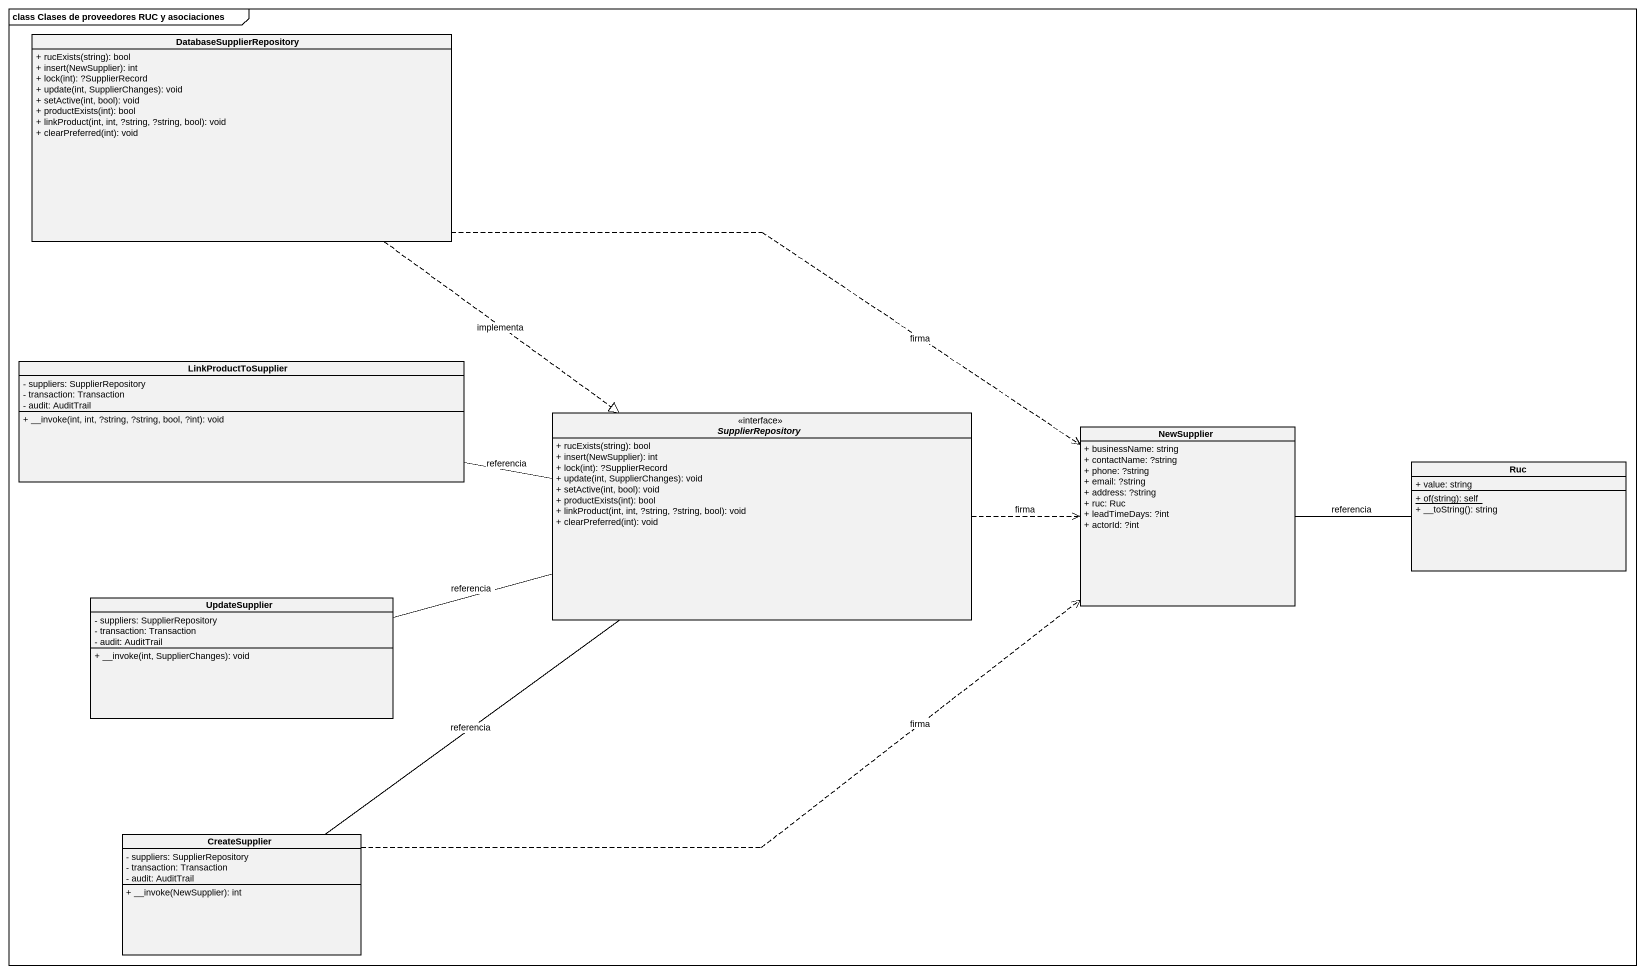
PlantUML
@startuml
mainframe class Clases de proveedores RUC y asociaciones
hide circle
hide empty members
skinparam classAttributeIconSize 0
class DatabaseSupplierRepository {
  + rucExists(string): bool
  + insert(NewSupplier): int
  + lock(int): ?SupplierRecord
  + update(int, SupplierChanges): void
  + setActive(int, bool): void
  + productExists(int): bool
  + linkProduct(int, int, ?string, ?string, bool): void
  + clearPreferred(int): void
}
class LinkProductToSupplier {
  - suppliers: SupplierRepository
  - transaction: Transaction
  - audit: AuditTrail
  + __invoke(int, int, ?string, ?string, bool, ?int): void
}
interface SupplierRepository {
  + rucExists(string): bool
  + insert(NewSupplier): int
  + lock(int): ?SupplierRecord
  + update(int, SupplierChanges): void
  + setActive(int, bool): void
  + productExists(int): bool
  + linkProduct(int, int, ?string, ?string, bool): void
  + clearPreferred(int): void
}
class NewSupplier {
  + businessName: string
  + contactName: ?string
  + phone: ?string
  + email: ?string
  + address: ?string
  + ruc: Ruc
  + leadTimeDays: ?int
  + actorId: ?int
}
class Ruc {
  + value: string
  {static} + of(string): self
  + __toString(): string
}
class UpdateSupplier {
  - suppliers: SupplierRepository
  - transaction: Transaction
  - audit: AuditTrail
  + __invoke(int, SupplierChanges): void
}
class CreateSupplier {
  - suppliers: SupplierRepository
  - transaction: Transaction
  - audit: AuditTrail
  + __invoke(NewSupplier): int
}
DatabaseSupplierRepository ..|> SupplierRepository : implementa
DatabaseSupplierRepository .right.> NewSupplier : firma
LinkProductToSupplier -right- SupplierRepository : referencia
SupplierRepository .right.> NewSupplier : firma
NewSupplier -right- Ruc : referencia
UpdateSupplier -right- SupplierRepository : referencia
CreateSupplier -up- SupplierRepository : referencia
CreateSupplier .right.> NewSupplier : firma
@enduml
